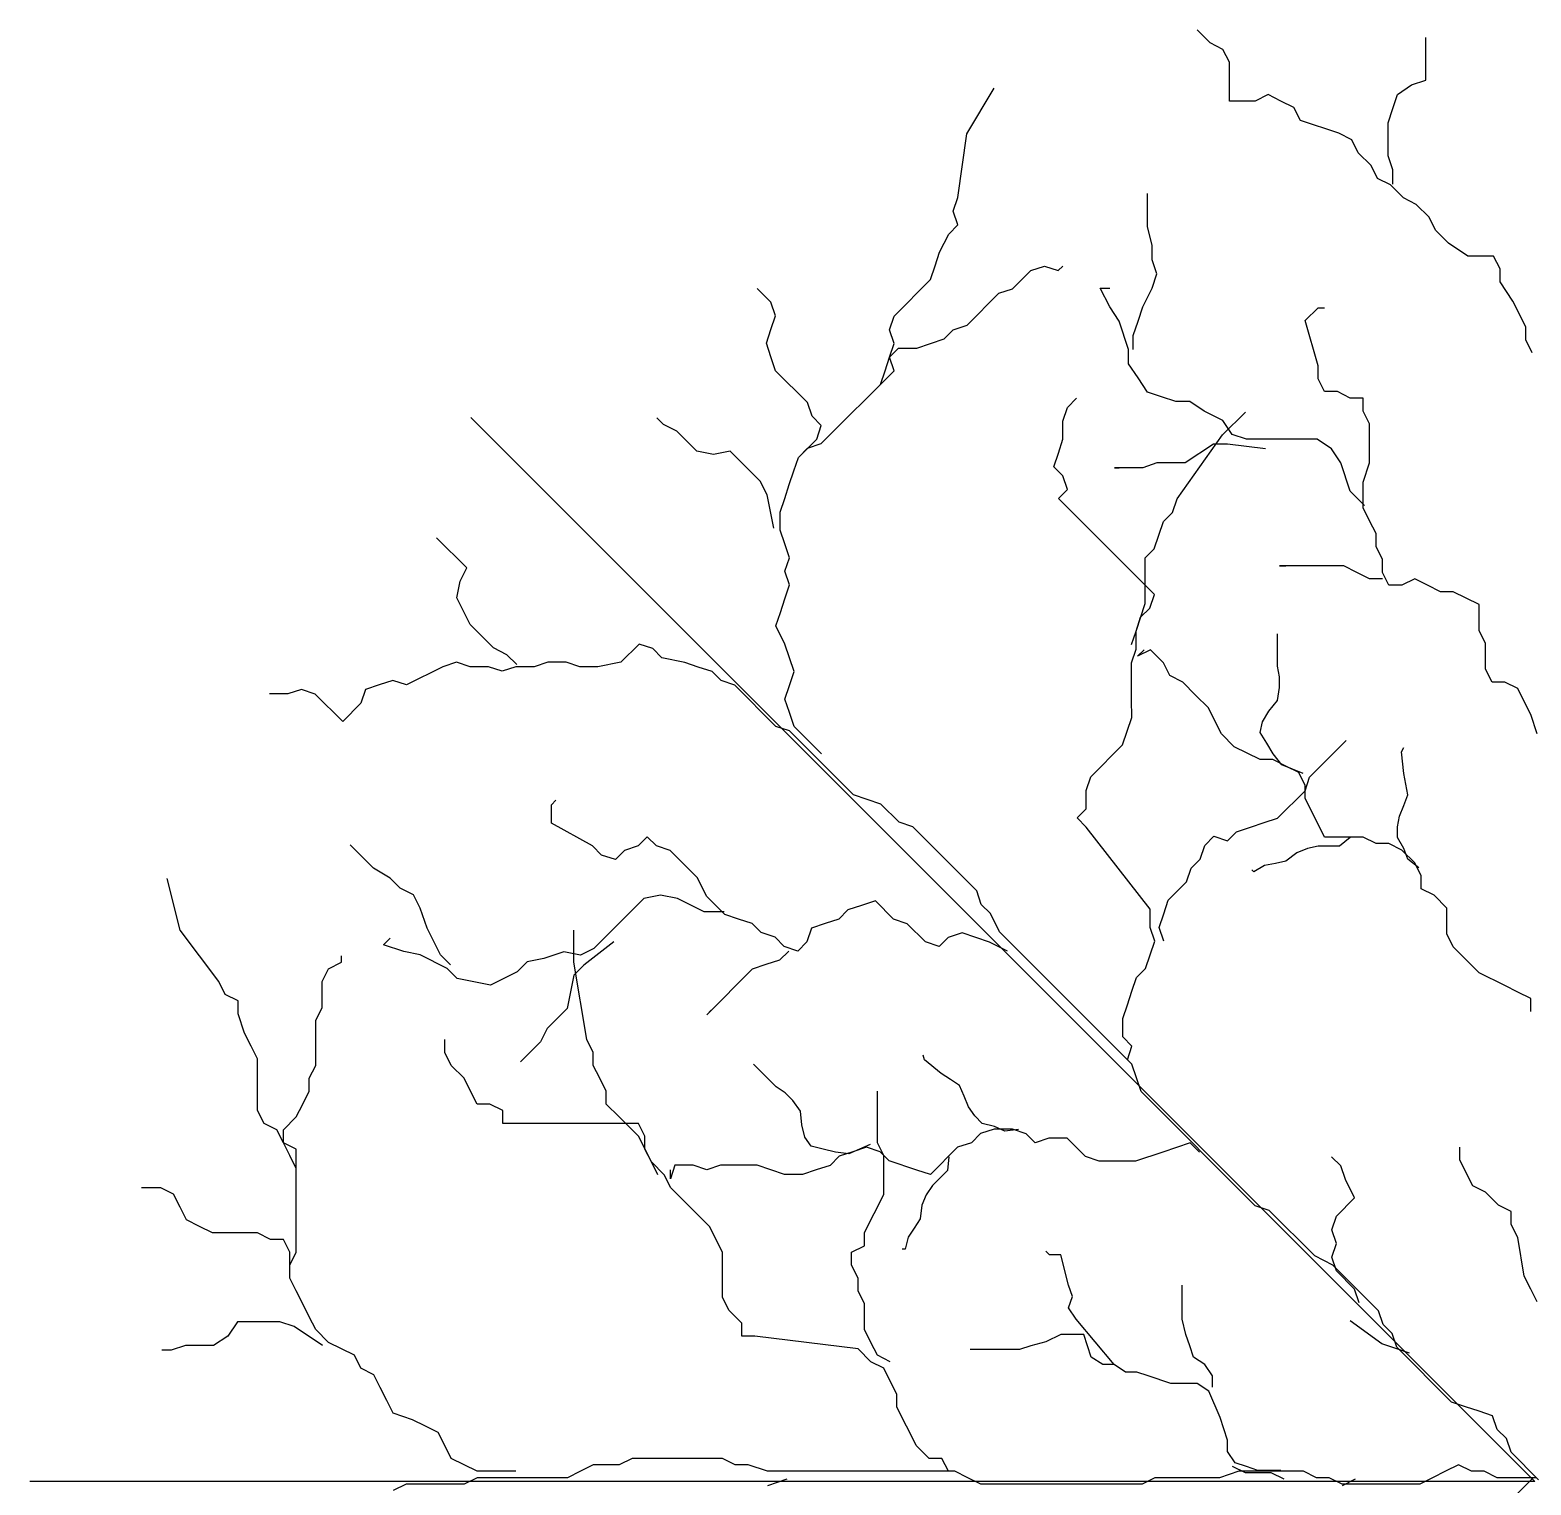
# Model space of a CAD drawing. Header units: millimetres. Extents: x 316.65 to 319.65, y 2570.14 to 2573.14.
# Drawn here: x 316.652 to 318.148, y 2571.636 to 2573.086 of the extents above; entities that cross this region are included whole.
import ezdxf

# ---------------------------------------------------------------- set-up
doc = ezdxf.new("R2010")
doc.units = ezdxf.units.MM
doc.header["$LTSCALE"] = 10
doc.layers.add('Vegetais', color=94, linetype='Continuous')

msp = doc.modelspace()

# ---------------------------------------------------------------- linework, layer by layer
at = {"layer": 'Vegetais'}
for p, q in [((317.8284, 2573.0731), (317.8156, 2573.086)), ((317.8413, 2573.0667), (317.8284, 2573.0731)), ((317.8477, 2573.0538), (317.8413, 2573.0667)), ((318.0434, 2573.036), (318.0434, 2573.0784)), ((317.8477, 2573.0152), (317.8477, 2573.0538)), ((318.0293, 2573.0313), (318.0434, 2573.036)), ((317.586, 2572.9826), (317.6132, 2573.0281)), ((317.8863, 2573.0216), (317.8734, 2573.0152)), ((317.8991, 2573.0152), (317.8863, 2573.0216)), ((318.0105, 2573.0077), (318.0152, 2573.0218)), ((318.0152, 2573.0218), (318.0293, 2573.0313)), ((317.8734, 2573.0152), (317.8477, 2573.0152)), ((317.9119, 2573.0087), (317.8991, 2573.0152)), ((317.9184, 2572.9959), (317.9119, 2573.0087)), ((318.0058, 2572.9936), (318.0105, 2573.0077)), ((317.9569, 2572.983), (317.9184, 2572.9959)), ((318.0058, 2572.9606), (318.0058, 2572.9936)), ((317.577, 2572.919), (317.586, 2572.9826)), ((317.9697, 2572.9766), (317.9569, 2572.983)), ((317.9762, 2572.9637), (317.9697, 2572.9766)), ((317.989, 2572.9508), (317.9762, 2572.9637)), ((318.0105, 2572.9465), (318.0058, 2572.9606)), ((317.9954, 2572.9379), (317.989, 2572.9508)), ((318.0105, 2572.9323), (318.0105, 2572.9465)), ((318.0083, 2572.9315), (317.9954, 2572.9379)), ((318.0211, 2572.9186), (318.0083, 2572.9315)), ((317.5724, 2572.9054), (317.577, 2572.919)), ((317.766, 2572.89), (317.766, 2572.9229)), ((318.034, 2572.9122), (318.0211, 2572.9186)), ((317.577, 2572.8917), (317.5724, 2572.9054)), ((318.0468, 2572.8993), (318.034, 2572.9122)), ((317.5679, 2572.8826), (317.577, 2572.8917)), ((317.7707, 2572.8711), (317.766, 2572.89)), ((318.0532, 2572.8865), (318.0468, 2572.8993)), ((318.0661, 2572.8736), (318.0532, 2572.8865)), ((317.5588, 2572.8645), (317.5679, 2572.8826)), ((317.7707, 2572.857), (317.7707, 2572.8711)), ((318.0854, 2572.8607), (318.0661, 2572.8736)), ((317.5543, 2572.8508), (317.5588, 2572.8645)), ((317.7754, 2572.8428), (317.7707, 2572.857)), ((318.111, 2572.8607), (318.0854, 2572.8607)), ((318.1175, 2572.8478), (318.111, 2572.8607)), ((317.5498, 2572.8372), (317.5543, 2572.8508)), ((317.6316, 2572.828), (317.6498, 2572.8462)), ((317.6498, 2572.8462), (317.6634, 2572.8507)), ((317.6634, 2572.8507), (317.6771, 2572.8462)), ((317.6771, 2572.8462), (317.6816, 2572.8507)), ((317.7707, 2572.8287), (317.7754, 2572.8428)), ((318.1175, 2572.835), (318.1175, 2572.8478)), ((317.3907, 2572.8146), (317.377, 2572.8283)), ((317.5134, 2572.8009), (317.5498, 2572.8372)), ((317.618, 2572.8235), (317.6316, 2572.828)), ((317.719, 2572.8287), (317.7284, 2572.8287)), ((317.7284, 2572.8099), (317.719, 2572.8287)), ((317.7613, 2572.8099), (317.7707, 2572.8287)), ((318.1303, 2572.8157), (318.1175, 2572.835)), ((317.3952, 2572.801), (317.3907, 2572.8146)), ((317.5862, 2572.7917), (317.618, 2572.8235)), ((318.1367, 2572.8028), (318.1303, 2572.8157)), ((317.3907, 2572.7874), (317.3952, 2572.801)), ((317.5089, 2572.7872), (317.5134, 2572.8009)), ((317.7378, 2572.7957), (317.7284, 2572.8099)), ((317.7472, 2572.7675), (317.7378, 2572.7957)), ((317.7519, 2572.7816), (317.7566, 2572.7957)), ((317.7566, 2572.7957), (317.7613, 2572.8099)), ((317.9232, 2572.7963), (317.9361, 2572.8092)), ((317.9361, 2572.7513), (317.9232, 2572.7963)), ((317.9361, 2572.8092), (317.9425, 2572.8092)), ((318.1432, 2572.7899), (318.1367, 2572.8028)), ((317.3862, 2572.7737), (317.3907, 2572.7874)), ((317.5135, 2572.7736), (317.5089, 2572.7872)), ((317.5635, 2572.7781), (317.5725, 2572.7872)), ((317.5725, 2572.7872), (317.5862, 2572.7917)), ((317.7519, 2572.7675), (317.7519, 2572.7816)), ((318.1432, 2572.777), (318.1432, 2572.7899)), ((317.3907, 2572.7601), (317.3862, 2572.7737)), ((317.5089, 2572.76), (317.5135, 2572.7736)), ((317.5089, 2572.76), (317.518, 2572.769)), ((317.518, 2572.769), (317.5362, 2572.769)), ((317.5362, 2572.769), (317.5498, 2572.7736)), ((317.5498, 2572.7736), (317.5635, 2572.7781)), ((317.7472, 2572.7533), (317.7472, 2572.7675)), ((318.1496, 2572.7642), (318.1432, 2572.777)), ((317.3953, 2572.7464), (317.3907, 2572.7601)), ((317.5044, 2572.7463), (317.5089, 2572.76)), ((317.5135, 2572.7463), (317.5089, 2572.76)), ((317.7566, 2572.7392), (317.7472, 2572.7533)), ((317.9361, 2572.7384), (317.9361, 2572.7513)), ((317.4271, 2572.7146), (317.3953, 2572.7464)), ((317.4408, 2572.6737), (317.5135, 2572.7463)), ((317.4999, 2572.7327), (317.5044, 2572.7463)), ((317.766, 2572.7251), (317.7566, 2572.7392)), ((317.9425, 2572.7255), (317.9361, 2572.7384)), ((317.4817, 2572.7145), (317.4999, 2572.7327)), ((317.7801, 2572.7204), (317.766, 2572.7251)), ((317.9553, 2572.7255), (317.9425, 2572.7255)), ((317.9682, 2572.7191), (317.9553, 2572.7255)), ((317.4317, 2572.7009), (317.4271, 2572.7146)), ((317.6818, 2572.6961), (317.6863, 2572.7098)), ((317.6863, 2572.7098), (317.6954, 2572.7189)), ((317.7942, 2572.7157), (317.7801, 2572.7204)), ((317.8083, 2572.7157), (317.7942, 2572.7157)), ((317.8224, 2572.7062), (317.8083, 2572.7157)), ((317.8412, 2572.6968), (317.8224, 2572.7062)), ((317.981, 2572.7191), (317.9682, 2572.7191)), ((317.981, 2572.7062), (317.981, 2572.7191)), ((317.9874, 2572.6934), (317.981, 2572.7062)), ((317.2836, 2572.6928), (317.2769, 2572.6994)), ((317.2969, 2572.6861), (317.2836, 2572.6928)), ((317.4408, 2572.6918), (317.4317, 2572.7009)), ((317.4363, 2572.6782), (317.4408, 2572.6918)), ((317.6818, 2572.678), (317.6818, 2572.6961)), ((317.8409, 2572.6823), (317.8636, 2572.705)), ((317.8506, 2572.6827), (317.8412, 2572.6968)), ((317.9874, 2572.6547), (317.9874, 2572.6934)), ((317.3169, 2572.6661), (317.2969, 2572.6861)), ((317.4181, 2572.66), (317.4363, 2572.6782)), ((317.6772, 2572.6643), (317.6818, 2572.678)), ((317.7955, 2572.6187), (317.8409, 2572.6823)), ((317.8648, 2572.678), (317.8506, 2572.6827)), ((317.9353, 2572.678), (317.8648, 2572.678)), ((317.9494, 2572.6686), (317.9353, 2572.678)), ((317.3335, 2572.6628), (317.3169, 2572.6661)), ((317.3501, 2572.6661), (317.3335, 2572.6628)), ((317.3801, 2572.6361), (317.3501, 2572.6661)), ((317.4181, 2572.66), (317.4272, 2572.6691)), ((317.4272, 2572.6691), (317.4408, 2572.6737)), ((317.6727, 2572.6507), (317.6772, 2572.6643)), ((317.8318, 2572.6733), (317.8036, 2572.6544)), ((317.8459, 2572.6733), (317.8318, 2572.6733)), ((317.8836, 2572.6686), (317.8459, 2572.6733)), ((317.9588, 2572.6544), (317.9494, 2572.6686)), ((317.409, 2572.6328), (317.4136, 2572.6464)), ((317.4136, 2572.6464), (317.4181, 2572.66)), ((317.6818, 2572.6416), (317.6727, 2572.6507)), ((317.7331, 2572.6497), (317.7378, 2572.6497)), ((317.7613, 2572.6497), (317.7331, 2572.6497)), ((317.7754, 2572.6544), (317.7613, 2572.6497)), ((317.8036, 2572.6544), (317.7754, 2572.6544)), ((317.9682, 2572.6262), (317.9588, 2572.6544)), ((317.981, 2572.6354), (317.9874, 2572.6547)), ((317.3868, 2572.6228), (317.3801, 2572.6361)), ((317.4045, 2572.6191), (317.409, 2572.6328)), ((317.6864, 2572.6279), (317.6818, 2572.6416)), ((317.981, 2572.6097), (317.981, 2572.6354)), ((317.3935, 2572.5895), (317.3868, 2572.6228)), ((317.4, 2572.6055), (317.4045, 2572.6191)), ((317.6773, 2572.6189), (317.6864, 2572.6279)), ((317.7729, 2572.5233), (317.6773, 2572.6189)), ((317.791, 2572.6051), (317.7955, 2572.6187)), ((317.9823, 2572.612), (317.9682, 2572.6262)), ((317.4, 2572.5873), (317.4, 2572.6055)), ((317.7819, 2572.596), (317.791, 2572.6051)), ((317.9874, 2572.5968), (317.981, 2572.6097)), ((317.4046, 2572.5737), (317.4, 2572.5873)), ((317.7773, 2572.5824), (317.7819, 2572.596)), ((317.9939, 2572.584), (317.9874, 2572.5968)), ((317.0874, 2572.5499), (317.0574, 2572.5799)), ((317.4091, 2572.56), (317.4046, 2572.5737)), ((317.7728, 2572.5687), (317.7773, 2572.5824)), ((317.9939, 2572.5711), (317.9939, 2572.584)), ((317.4046, 2572.5464), (317.4091, 2572.56)), ((317.7637, 2572.5597), (317.7728, 2572.5687)), ((317.7637, 2572.5415), (317.7637, 2572.5597)), ((318.0003, 2572.5582), (317.9939, 2572.5711)), ((318.0003, 2572.5453), (318.0003, 2572.5582)), ((317.0808, 2572.5366), (317.0874, 2572.5499)), ((317.4092, 2572.5328), (317.4046, 2572.5464)), ((317.7638, 2572.5142), (317.7637, 2572.5415)), ((317.8975, 2572.5518), (317.9039, 2572.5518)), ((317.9618, 2572.5518), (317.8975, 2572.5518)), ((317.9746, 2572.5453), (317.9618, 2572.5518)), ((317.9874, 2572.5389), (317.9746, 2572.5453)), ((318.0067, 2572.5325), (318.0003, 2572.5453)), ((317.0775, 2572.52), (317.0808, 2572.5366)), ((317.4046, 2572.5191), (317.4092, 2572.5328)), ((318.0003, 2572.5389), (317.9874, 2572.5389)), ((318.0196, 2572.5325), (318.0067, 2572.5325)), ((318.0324, 2572.5389), (318.0196, 2572.5325)), ((318.0452, 2572.5325), (318.0324, 2572.5389)), ((318.0581, 2572.526), (318.0452, 2572.5325)), ((317.0841, 2572.5066), (317.0775, 2572.52)), ((317.4001, 2572.5055), (317.4046, 2572.5191)), ((317.7547, 2572.4869), (317.7638, 2572.5142)), ((317.7683, 2572.5097), (317.7729, 2572.5233)), ((318.0709, 2572.526), (318.0581, 2572.526)), ((318.0838, 2572.5196), (318.0709, 2572.526)), ((318.0966, 2572.5132), (318.0838, 2572.5196)), ((318.0966, 2572.4874), (318.0966, 2572.5132)), ((317.0908, 2572.4933), (317.0841, 2572.5066)), ((317.3956, 2572.4919), (317.4001, 2572.5055)), ((317.7547, 2572.4869), (317.7592, 2572.5006)), ((317.7592, 2572.5006), (317.7683, 2572.5097)), ((317.1141, 2572.47), (317.0908, 2572.4933)), ((317.4047, 2572.4737), (317.3956, 2572.4919)), ((317.7502, 2572.4733), (317.7547, 2572.4869)), ((317.7547, 2572.4687), (317.7547, 2572.4869)), ((317.8956, 2572.4519), (317.8956, 2572.484)), ((318.103, 2572.4745), (318.0966, 2572.4874)), ((317.1274, 2572.4633), (317.1141, 2572.47)), ((317.2592, 2572.4738), (317.241, 2572.4557)), ((317.2728, 2572.4693), (317.2592, 2572.4738)), ((317.2819, 2572.4602), (317.2728, 2572.4693)), ((317.4092, 2572.46), (317.4047, 2572.4737)), ((317.7502, 2572.4551), (317.7547, 2572.4687)), ((317.7562, 2572.4617), (317.7627, 2572.4681)), ((317.7691, 2572.4681), (317.7562, 2572.4617)), ((317.7819, 2572.4552), (317.7691, 2572.4681)), ((318.103, 2572.4488), (318.103, 2572.4745)), ((317.0774, 2572.4558), (317.0637, 2572.4513)), ((317.091, 2572.4513), (317.0774, 2572.4558)), ((317.1374, 2572.4534), (317.1274, 2572.4633)), ((317.1683, 2572.4557), (317.1547, 2572.4512)), ((317.1865, 2572.4557), (317.1683, 2572.4557)), ((317.2001, 2572.4511), (317.1865, 2572.4557)), ((317.241, 2572.4557), (317.2183, 2572.4511)), ((317.3047, 2572.4556), (317.2819, 2572.4602)), ((317.3183, 2572.451), (317.3047, 2572.4556)), ((317.4138, 2572.4464), (317.4092, 2572.46)), ((317.7502, 2572.4369), (317.7502, 2572.4551)), ((317.7883, 2572.4424), (317.7819, 2572.4552)), ((317.8977, 2572.4412), (317.8956, 2572.4519)), ((317.0137, 2572.4377), (317.0001, 2572.4332)), ((317.0274, 2572.4331), (317.0137, 2572.4377)), ((317.0637, 2572.4513), (317.0274, 2572.4331)), ((317.1092, 2572.4512), (317.091, 2572.4513)), ((317.1228, 2572.4467), (317.1092, 2572.4512)), ((317.1365, 2572.4512), (317.1228, 2572.4467)), ((317.1547, 2572.4512), (317.1365, 2572.4512)), ((317.2183, 2572.4511), (317.2001, 2572.4511)), ((317.332, 2572.4465), (317.3183, 2572.451)), ((317.3411, 2572.4374), (317.332, 2572.4465)), ((317.3547, 2572.4328), (317.3411, 2572.4374)), ((317.4093, 2572.4327), (317.4138, 2572.4464)), ((317.7502, 2572.4187), (317.7502, 2572.4369)), ((317.8012, 2572.4359), (317.7883, 2572.4424)), ((317.8977, 2572.4305), (317.8977, 2572.4412)), ((318.1095, 2572.4359), (318.103, 2572.4488)), ((316.9092, 2572.4242), (316.891, 2572.4242)), ((316.9228, 2572.4287), (316.9092, 2572.4242)), ((316.9365, 2572.4241), (316.9228, 2572.4287)), ((316.9638, 2572.3968), (316.9365, 2572.4241)), ((316.9865, 2572.4286), (316.9819, 2572.415)), ((317.0001, 2572.4332), (316.9865, 2572.4286)), ((317.3957, 2572.3918), (317.3547, 2572.4328)), ((317.4047, 2572.4191), (317.4093, 2572.4327)), ((317.814, 2572.4231), (317.8012, 2572.4359)), ((317.8269, 2572.4102), (317.814, 2572.4231)), ((317.8956, 2572.4177), (317.8977, 2572.4305)), ((318.1223, 2572.4359), (318.1095, 2572.4359)), ((318.1352, 2572.4295), (318.1223, 2572.4359)), ((318.1416, 2572.4166), (318.1352, 2572.4295)), ((316.9819, 2572.415), (316.9638, 2572.3968)), ((317.4093, 2572.4055), (317.4047, 2572.4191)), ((317.7503, 2572.4006), (317.7502, 2572.4187)), ((317.8333, 2572.3973), (317.8269, 2572.4102)), ((317.8807, 2572.3963), (317.8871, 2572.407)), ((317.8871, 2572.407), (317.8956, 2572.4177)), ((318.148, 2572.4037), (318.1416, 2572.4166)), ((317.4093, 2572.3873), (317.3957, 2572.3918)), ((317.4138, 2572.3918), (317.4093, 2572.4055)), ((317.4412, 2572.3645), (317.4138, 2572.3918)), ((317.7412, 2572.3733), (317.7503, 2572.4006)), ((317.8397, 2572.3844), (317.8333, 2572.3973)), ((317.8785, 2572.3856), (317.8807, 2572.3963)), ((318.1544, 2572.3844), (318.148, 2572.4037)), ((317.473, 2572.3236), (317.4093, 2572.3873)), ((317.8526, 2572.3716), (317.8397, 2572.3844)), ((317.8849, 2572.375), (317.8785, 2572.3856)), ((317.9276, 2572.3413), (317.964, 2572.3776)), ((317.7094, 2572.3415), (317.7412, 2572.3733)), ((317.8654, 2572.3651), (317.8526, 2572.3716)), ((317.8783, 2572.3587), (317.8654, 2572.3651)), ((317.8913, 2572.3643), (317.8849, 2572.375)), ((317.8999, 2572.3536), (317.8913, 2572.3643)), ((318.0193, 2572.3664), (318.0215, 2572.3707)), ((318.0215, 2572.345), (318.0193, 2572.3664)), ((317.8911, 2572.3587), (317.8783, 2572.3587)), ((317.9039, 2572.3523), (317.8911, 2572.3587)), ((317.9212, 2572.345), (317.8999, 2572.3536)), ((317.9168, 2572.3458), (317.9039, 2572.3523)), ((317.7049, 2572.3279), (317.7094, 2572.3415)), ((317.9232, 2572.3329), (317.9168, 2572.3458)), ((317.9231, 2572.3276), (317.9276, 2572.3413)), ((317.9232, 2572.3201), (317.9232, 2572.3329)), ((318.0236, 2572.3343), (318.0215, 2572.345)), ((318.0257, 2572.3236), (318.0236, 2572.3343)), ((317.1719, 2572.3137), (317.1764, 2572.3182)), ((317.4867, 2572.319), (317.473, 2572.3236)), ((317.5003, 2572.3144), (317.4867, 2572.319)), ((317.7049, 2572.3097), (317.7049, 2572.3279)), ((317.8958, 2572.3004), (317.9231, 2572.3276)), ((317.9361, 2572.2943), (317.9232, 2572.3201)), ((318.0215, 2572.3129), (318.0257, 2572.3236)), ((317.1719, 2572.2955), (317.1719, 2572.3137)), ((317.5185, 2572.2962), (317.5003, 2572.3144)), ((317.6958, 2572.3006), (317.7049, 2572.3097)), ((318.0151, 2572.2916), (318.0172, 2572.3023)), ((318.0172, 2572.3023), (318.0215, 2572.3129)), ((317.2128, 2572.2727), (317.1719, 2572.2955)), ((317.5322, 2572.2917), (317.5185, 2572.2962)), ((317.5959, 2572.228), (317.5322, 2572.2917)), ((317.7049, 2572.2915), (317.6958, 2572.3006)), ((317.7368, 2572.2506), (317.7049, 2572.2915)), ((317.8549, 2572.2868), (317.8686, 2572.2913)), ((317.8686, 2572.2913), (317.8822, 2572.2959)), ((317.8822, 2572.2959), (317.8958, 2572.3004)), ((317.9425, 2572.2815), (317.9361, 2572.2943)), ((318.0151, 2572.2809), (318.0151, 2572.2916)), ((316.9946, 2572.2505), (316.9712, 2572.2739)), ((317.2219, 2572.2636), (317.2128, 2572.2727)), ((317.2583, 2572.2727), (317.2447, 2572.2681)), ((317.2674, 2572.2817), (317.2583, 2572.2727)), ((317.2765, 2572.2726), (317.2674, 2572.2817)), ((317.2901, 2572.2681), (317.2765, 2572.2726)), ((317.8186, 2572.2596), (317.8231, 2572.2732)), ((317.8231, 2572.2732), (317.8322, 2572.2823)), ((317.8322, 2572.2823), (317.8459, 2572.2777)), ((317.8459, 2572.2777), (317.8549, 2572.2868)), ((317.9361, 2572.2723), (317.9255, 2572.2702)), ((317.9575, 2572.2723), (317.9361, 2572.2723)), ((317.981, 2572.2815), (317.9425, 2572.2815)), ((317.9681, 2572.2809), (317.9575, 2572.2723)), ((317.9939, 2572.275), (317.981, 2572.2815)), ((318.0067, 2572.275), (317.9939, 2572.275)), ((318.0196, 2572.2686), (318.0067, 2572.275)), ((318.0215, 2572.2702), (318.0151, 2572.2809)), ((317.2356, 2572.2591), (317.2219, 2572.2636)), ((317.2447, 2572.2681), (317.2356, 2572.2591)), ((317.3174, 2572.2408), (317.2901, 2572.2681)), ((317.8095, 2572.2505), (317.8186, 2572.2596)), ((317.9041, 2572.2574), (317.8935, 2572.2552)), ((317.9148, 2572.2659), (317.9041, 2572.2574)), ((317.9255, 2572.2702), (317.9148, 2572.2659)), ((318.0324, 2572.2557), (318.0196, 2572.2686)), ((318.0257, 2572.2595), (318.0215, 2572.2702)), ((318.0364, 2572.2509), (318.0257, 2572.2595)), ((317.0112, 2572.2405), (316.9946, 2572.2505)), ((317.7686, 2572.2096), (317.7368, 2572.2506)), ((317.805, 2572.2368), (317.8095, 2572.2505)), ((317.8721, 2572.2467), (317.87, 2572.2488)), ((317.8828, 2572.2531), (317.8721, 2572.2467)), ((317.8935, 2572.2552), (317.8828, 2572.2531)), ((318.0388, 2572.2428), (318.0324, 2572.2557)), ((318.0388, 2572.23), (318.0388, 2572.2428)), ((316.8017, 2572.1888), (316.7888, 2572.2401)), ((317.0212, 2572.2305), (317.0112, 2572.2405)), ((317.0345, 2572.2239), (317.0212, 2572.2305)), ((317.3265, 2572.2226), (317.3174, 2572.2408)), ((317.6004, 2572.2143), (317.5959, 2572.228)), ((317.7868, 2572.2187), (317.805, 2572.2368)), ((318.0517, 2572.2235), (318.0388, 2572.23)), ((317.0412, 2572.2106), (317.0345, 2572.2239)), ((317.2641, 2572.2203), (317.2142, 2572.1705)), ((317.2807, 2572.2236), (317.2641, 2572.2203)), ((317.2974, 2572.2203), (317.2807, 2572.2236)), ((317.324, 2572.2069), (317.2974, 2572.2203)), ((317.3447, 2572.2044), (317.3265, 2572.2226)), ((317.4811, 2572.2133), (317.4675, 2572.2088)), ((317.4948, 2572.2179), (317.4811, 2572.2133)), ((317.513, 2572.1997), (317.4948, 2572.2179)), ((317.6095, 2572.2052), (317.6004, 2572.2143)), ((317.7823, 2572.205), (317.7868, 2572.2187)), ((318.0645, 2572.2107), (318.0517, 2572.2235)), ((317.0479, 2572.1906), (317.0412, 2572.2106)), ((317.344, 2572.2069), (317.324, 2572.2069)), ((317.3584, 2572.1998), (317.3447, 2572.2044)), ((317.372, 2572.1953), (317.3584, 2572.1998)), ((317.4584, 2572.1997), (317.4448, 2572.1952)), ((317.4675, 2572.2088), (317.4584, 2572.1997)), ((317.5266, 2572.1951), (317.513, 2572.1997)), ((317.6186, 2572.187), (317.6095, 2572.2052)), ((317.7687, 2572.1914), (317.7686, 2572.2096)), ((317.7778, 2572.1914), (317.7823, 2572.205)), ((318.0645, 2572.1849), (318.0645, 2572.2107)), ((316.8403, 2572.1374), (316.8017, 2572.1888)), ((317.0545, 2572.1773), (317.0479, 2572.1906)), ((317.1943, 2572.1567), (317.1943, 2572.1888)), ((317.3811, 2572.1862), (317.372, 2572.1953)), ((317.3948, 2572.1816), (317.3811, 2572.1862)), ((317.4311, 2572.1907), (317.4266, 2572.177)), ((317.4448, 2572.1952), (317.4311, 2572.1907)), ((317.5448, 2572.1769), (317.5266, 2572.1951)), ((317.5812, 2572.1859), (317.5675, 2572.1814)), ((317.5948, 2572.1814), (317.5812, 2572.1859)), ((317.7506, 2572.055), (317.6186, 2572.187)), ((317.7732, 2572.1778), (317.7687, 2572.1914)), ((317.7823, 2572.1778), (317.7778, 2572.1914)), ((318.0709, 2572.172), (318.0645, 2572.1849)), ((317.0046, 2572.174), (317.0113, 2572.1806)), ((317.0246, 2572.1673), (317.0046, 2572.174)), ((317.0412, 2572.164), (317.0246, 2572.1673)), ((317.0612, 2572.164), (317.0545, 2572.1773)), ((317.2142, 2572.1705), (317.2009, 2572.1638)), ((317.2342, 2572.1771), (317.2043, 2572.1538)), ((317.4039, 2572.1725), (317.3948, 2572.1816)), ((317.4084, 2572.1679), (317.3993, 2572.1589)), ((317.4175, 2572.1679), (317.4039, 2572.1725)), ((317.4266, 2572.177), (317.4175, 2572.1679)), ((317.5585, 2572.1723), (317.5448, 2572.1769)), ((317.5675, 2572.1814), (317.5585, 2572.1723)), ((317.6085, 2572.1768), (317.5948, 2572.1814)), ((317.6266, 2572.1677), (317.6085, 2572.1768)), ((317.7687, 2572.1641), (317.7732, 2572.1778)), ((318.0838, 2572.1592), (318.0709, 2572.172)), ((316.9497, 2572.1502), (316.9626, 2572.1567)), ((316.9626, 2572.1567), (316.9626, 2572.1631)), ((317.0679, 2572.1506), (317.0412, 2572.164)), ((317.0712, 2572.154), (317.0612, 2572.164)), ((317.1477, 2572.1572), (317.1377, 2572.1472)), ((317.1643, 2572.1605), (317.1477, 2572.1572)), ((317.1843, 2572.1672), (317.1643, 2572.1605)), ((317.2009, 2572.1638), (317.1843, 2572.1672)), ((317.2072, 2572.0796), (317.1943, 2572.1567)), ((317.2043, 2572.1538), (317.1943, 2572.1439)), ((317.3857, 2572.1543), (317.3721, 2572.1498)), ((317.3993, 2572.1589), (317.3857, 2572.1543)), ((317.7642, 2572.1505), (317.7687, 2572.1641)), ((318.0966, 2572.1463), (318.0838, 2572.1592)), ((316.8467, 2572.1245), (316.8403, 2572.1374)), ((316.9433, 2572.1374), (316.9497, 2572.1502)), ((316.9433, 2572.1117), (316.9433, 2572.1374)), ((317.0779, 2572.1406), (317.0679, 2572.1506)), ((317.0945, 2572.1373), (317.0779, 2572.1406)), ((317.1111, 2572.134), (317.0945, 2572.1373)), ((317.1244, 2572.1406), (317.1111, 2572.134)), ((317.1377, 2572.1472), (317.1244, 2572.1406)), ((317.1943, 2572.1439), (317.1877, 2572.1106)), ((317.3721, 2572.1498), (317.3267, 2572.1044)), ((317.7505, 2572.1278), (317.7551, 2572.1414)), ((317.7551, 2572.1414), (317.7642, 2572.1505)), ((318.1223, 2572.1334), (318.0966, 2572.1463)), ((316.8596, 2572.1181), (316.8467, 2572.1245)), ((317.746, 2572.1142), (317.7505, 2572.1278)), ((318.1352, 2572.127), (318.1223, 2572.1334)), ((318.148, 2572.1206), (318.1352, 2572.127)), ((316.8596, 2572.1053), (316.8596, 2572.1181)), ((316.9369, 2572.0988), (316.9433, 2572.1117)), ((317.1877, 2572.1106), (317.1677, 2572.0906)), ((317.3267, 2572.1044), (317.3312, 2572.1089)), ((317.7415, 2572.1005), (317.746, 2572.1142)), ((318.148, 2572.1077), (318.148, 2572.1206)), ((316.8661, 2572.086), (316.8596, 2572.1053)), ((316.9369, 2572.0539), (316.9369, 2572.0988)), ((317.7415, 2572.0823), (317.7415, 2572.1005)), ((316.8725, 2572.0732), (316.8661, 2572.086)), ((317.0656, 2572.0667), (317.0656, 2572.0796)), ((317.1677, 2572.0906), (317.1611, 2572.0773)), ((317.2136, 2572.0667), (317.2072, 2572.0796)), ((317.7506, 2572.0732), (317.7415, 2572.0823)), ((316.8789, 2572.0603), (316.8725, 2572.0732)), ((317.072, 2572.0539), (317.0656, 2572.0667)), ((317.1611, 2572.0773), (317.1412, 2572.0574)), ((317.2136, 2572.0539), (317.2136, 2572.0667)), ((317.5439, 2572.0594), (317.5424, 2572.064)), ((317.7461, 2572.0596), (317.7506, 2572.0732)), ((316.8789, 2572.0089), (316.8789, 2572.0603)), ((316.9304, 2572.041), (316.9369, 2572.0539)), ((317.0849, 2572.041), (317.072, 2572.0539)), ((317.1412, 2572.0574), (317.1445, 2572.0607)), ((317.22, 2572.041), (317.2136, 2572.0539)), ((317.3959, 2572.0324), (317.3732, 2572.0551)), ((317.5605, 2572.0458), (317.5439, 2572.0594)), ((317.7552, 2572.0414), (317.7506, 2572.055)), ((316.9304, 2572.0282), (316.9304, 2572.041)), ((317.0913, 2572.0282), (317.0849, 2572.041)), ((317.2265, 2572.0282), (317.22, 2572.041)), ((317.5696, 2572.0398), (317.5605, 2572.0458)), ((317.5786, 2572.0337), (317.5696, 2572.0398)), ((317.5832, 2572.0232), (317.5786, 2572.0337)), ((317.7597, 2572.0278), (317.7552, 2572.0414)), ((316.924, 2572.0154), (316.9304, 2572.0282)), ((317.0978, 2572.0154), (317.0913, 2572.0282)), ((317.2265, 2572.0154), (317.2265, 2572.0282)), ((317.405, 2572.0264), (317.3959, 2572.0324)), ((317.4125, 2572.0188), (317.405, 2572.0264)), ((317.4201, 2572.0082), (317.4125, 2572.0188)), ((317.4968, 2571.9768), (317.4968, 2572.0282)), ((317.5877, 2572.0126), (317.5832, 2572.0232)), ((317.8735, 2571.914), (317.7597, 2572.0278)), ((316.8854, 2571.9961), (316.8789, 2572.0089)), ((316.9175, 2572.0025), (316.924, 2572.0154)), ((317.1106, 2572.0154), (317.0978, 2572.0154)), ((317.1235, 2572.0089), (317.1106, 2572.0154)), ((317.1235, 2571.9961), (317.1235, 2572.0089)), ((317.2393, 2572.0025), (317.2265, 2572.0154)), ((317.4216, 2571.9946), (317.4201, 2572.0082)), ((317.5938, 2572.0035), (317.5877, 2572.0126)), ((317.6013, 2571.9959), (317.5938, 2572.0035)), ((316.8982, 2571.9897), (316.8854, 2571.9961)), ((316.9047, 2571.9768), (316.8982, 2571.9897)), ((316.9047, 2571.9897), (316.9175, 2572.0025)), ((316.9047, 2571.9768), (316.9047, 2571.9897)), ((317.2587, 2571.9961), (317.1235, 2571.9961)), ((317.2587, 2571.9832), (317.2393, 2572.0025)), ((317.2651, 2571.9832), (317.2587, 2571.9961)), ((317.4246, 2571.9825), (317.4216, 2571.9946)), ((317.6132, 2571.9904), (317.5996, 2571.9859)), ((317.6134, 2571.9929), (317.6013, 2571.9959)), ((317.6314, 2571.9904), (317.6132, 2571.9904)), ((317.624, 2571.9884), (317.6134, 2571.9929)), ((317.6376, 2571.9899), (317.624, 2571.9884)), ((317.645, 2571.9858), (317.6314, 2571.9904)), ((316.9111, 2571.964), (316.9047, 2571.9768)), ((316.9175, 2571.9704), (316.9047, 2571.9768)), ((317.2715, 2571.9576), (317.2587, 2571.9832)), ((317.2651, 2571.9704), (317.2651, 2571.9832)), ((317.4307, 2571.9735), (317.4246, 2571.9825)), ((317.4428, 2571.9704), (317.4307, 2571.9735)), ((317.4896, 2571.9749), (317.4685, 2571.9659)), ((317.5032, 2571.964), (317.4968, 2571.9768)), ((317.5905, 2571.9768), (317.5768, 2571.9723)), ((317.5996, 2571.9859), (317.5905, 2571.9768)), ((317.6541, 2571.9767), (317.645, 2571.9858)), ((317.6678, 2571.9813), (317.6541, 2571.9767)), ((317.6859, 2571.9813), (317.6678, 2571.9813)), ((317.7041, 2571.9631), (317.6859, 2571.9813)), ((317.8087, 2571.9766), (317.7951, 2571.9721)), ((317.8178, 2571.9675), (317.8087, 2571.9766)), ((316.9175, 2571.9511), (316.9111, 2571.964)), ((316.9175, 2571.8676), (316.9175, 2571.9704)), ((317.2715, 2571.9576), (317.2651, 2571.9704)), ((317.4549, 2571.9674), (317.4428, 2571.9704)), ((317.4587, 2571.9633), (317.4496, 2571.9542)), ((317.4685, 2571.9659), (317.4549, 2571.9674)), ((317.4723, 2571.9678), (317.4587, 2571.9633)), ((317.4859, 2571.9724), (317.4723, 2571.9678)), ((317.4996, 2571.9678), (317.4859, 2571.9724)), ((317.5087, 2571.9587), (317.4996, 2571.9678)), ((317.5032, 2571.9254), (317.5032, 2571.964)), ((317.536, 2571.9496), (317.5087, 2571.9587)), ((317.5768, 2571.9723), (317.5496, 2571.945)), ((317.5681, 2571.9628), (317.5666, 2571.9492)), ((317.7178, 2571.9585), (317.7041, 2571.9631)), ((317.736, 2571.9585), (317.7178, 2571.9585)), ((317.7542, 2571.9585), (317.736, 2571.9585)), ((317.7814, 2571.9675), (317.7542, 2571.9585)), ((317.7951, 2571.9721), (317.7814, 2571.9675)), ((317.9587, 2571.9537), (317.9496, 2571.9628)), ((318.0774, 2571.9597), (318.0774, 2571.9725)), ((318.0838, 2571.9468), (318.0774, 2571.9597)), ((316.9175, 2571.9254), (316.9175, 2571.9511)), ((317.2844, 2571.9447), (317.2715, 2571.9576)), ((317.278, 2571.9447), (317.2715, 2571.9576)), ((317.2908, 2571.9319), (317.2844, 2571.9447)), ((317.295, 2571.9544), (317.2905, 2571.9408)), ((317.2905, 2571.9408), (317.2905, 2571.9499)), ((317.3132, 2571.9544), (317.295, 2571.9544)), ((317.3268, 2571.9498), (317.3132, 2571.9544)), ((317.3405, 2571.9543), (317.3268, 2571.9498)), ((317.3586, 2571.9543), (317.3405, 2571.9543)), ((317.3768, 2571.9543), (317.3586, 2571.9543)), ((317.3905, 2571.9497), (317.3768, 2571.9543)), ((317.4041, 2571.9452), (317.3905, 2571.9497)), ((317.4223, 2571.9452), (317.4041, 2571.9452)), ((317.4359, 2571.9497), (317.4223, 2571.9452)), ((317.4496, 2571.9542), (317.4359, 2571.9497)), ((317.5496, 2571.945), (317.536, 2571.9496)), ((317.5666, 2571.9492), (317.5516, 2571.9341)), ((317.9633, 2571.9401), (317.9587, 2571.9537)), ((318.0902, 2571.9339), (318.0838, 2571.9468)), ((316.7824, 2571.9319), (316.7631, 2571.9319)), ((316.7953, 2571.9254), (316.7824, 2571.9319)), ((317.3037, 2571.919), (317.2908, 2571.9319)), ((317.5516, 2571.9341), (317.5455, 2571.925)), ((317.9724, 2571.9219), (317.9633, 2571.9401)), ((318.103, 2571.9275), (318.0902, 2571.9339)), ((316.8017, 2571.9126), (316.7953, 2571.9254)), ((317.3166, 2571.9062), (317.3037, 2571.919)), ((317.4968, 2571.9126), (317.5032, 2571.9254)), ((317.541, 2571.9145), (317.5395, 2571.9009)), ((317.5455, 2571.925), (317.541, 2571.9145)), ((317.8872, 2571.9094), (317.8735, 2571.914)), ((317.9543, 2571.9037), (317.9724, 2571.9219)), ((318.1159, 2571.9146), (318.103, 2571.9275)), ((318.1287, 2571.9082), (318.1159, 2571.9146)), ((316.8081, 2571.8998), (316.8017, 2571.9126)), ((316.821, 2571.8933), (316.8081, 2571.8998)), ((317.3295, 2571.8933), (317.3166, 2571.9062)), ((317.4839, 2571.8869), (317.4904, 2571.8998)), ((317.4904, 2571.8998), (317.4968, 2571.9126)), ((317.5395, 2571.9009), (317.5335, 2571.8918)), ((317.9327, 2571.8639), (317.8872, 2571.9094)), ((317.9497, 2571.8901), (317.9543, 2571.9037)), ((318.1287, 2571.8953), (318.1287, 2571.9082)), ((316.8339, 2571.8869), (316.821, 2571.8933)), ((316.8789, 2571.8869), (316.8339, 2571.8869)), ((316.8918, 2571.8805), (316.8789, 2571.8869)), ((317.3423, 2571.8676), (317.3295, 2571.8933)), ((317.4839, 2571.8741), (317.4839, 2571.8869)), ((317.5335, 2571.8918), (317.5274, 2571.8828)), ((317.9543, 2571.8764), (317.9497, 2571.8901)), ((318.1352, 2571.8824), (318.1287, 2571.8953)), ((316.9047, 2571.8805), (316.8918, 2571.8805)), ((316.9111, 2571.8676), (316.9047, 2571.8805)), ((317.471, 2571.8676), (317.4839, 2571.8741)), ((317.5244, 2571.8707), (317.5214, 2571.8707)), ((317.5274, 2571.8828), (317.5244, 2571.8707)), ((317.6685, 2571.8649), (317.6647, 2571.8687)), ((317.9497, 2571.8628), (317.9543, 2571.8764)), ((318.1416, 2571.8438), (318.1352, 2571.8824)), ((316.9111, 2571.8419), (316.9111, 2571.8676)), ((316.9111, 2571.8548), (316.9175, 2571.8676)), ((316.9111, 2571.8419), (316.9111, 2571.8548)), ((317.3423, 2571.8227), (317.3423, 2571.8676)), ((317.471, 2571.8548), (317.471, 2571.8676)), ((317.4775, 2571.8419), (317.471, 2571.8548)), ((317.6798, 2571.8649), (317.6685, 2571.8649)), ((317.6874, 2571.8348), (317.6798, 2571.8649)), ((317.9509, 2571.8548), (317.9327, 2571.8639)), ((317.9543, 2571.8491), (317.9497, 2571.8628)), ((317.9964, 2571.8093), (317.9509, 2571.8548)), ((316.9175, 2571.8291), (316.9111, 2571.8419)), ((317.4775, 2571.8291), (317.4775, 2571.8419)), ((317.9725, 2571.8309), (317.9543, 2571.8491)), ((318.148, 2571.8309), (318.1416, 2571.8438)), ((316.924, 2571.8163), (316.9175, 2571.8291)), ((317.4839, 2571.8163), (317.4775, 2571.8291)), ((317.6912, 2571.8235), (317.6874, 2571.8348)), ((317.6874, 2571.8122), (317.6912, 2571.8235)), ((317.8006, 2571.8009), (317.8006, 2571.8348)), ((317.9771, 2571.8173), (317.9725, 2571.8309)), ((318.1544, 2571.8181), (318.148, 2571.8309)), ((316.9304, 2571.8034), (316.924, 2571.8163)), ((317.3488, 2571.8098), (317.3423, 2571.8227)), ((317.3616, 2571.797), (317.3488, 2571.8098)), ((317.4839, 2571.7906), (317.4839, 2571.8163)), ((317.6949, 2571.8009), (317.6874, 2571.8122)), ((318.0009, 2571.7957), (317.9964, 2571.8093)), ((316.8588, 2571.7982), (316.8494, 2571.7841)), ((316.9012, 2571.7982), (316.8588, 2571.7982)), ((316.9153, 2571.7935), (316.9012, 2571.7982)), ((316.9436, 2571.7747), (316.9153, 2571.7935)), ((316.9369, 2571.7906), (316.9304, 2571.8034)), ((317.3616, 2571.7841), (317.3616, 2571.797)), ((317.7327, 2571.7557), (317.6949, 2571.8009)), ((317.8044, 2571.7858), (317.8006, 2571.8009)), ((317.9998, 2571.7764), (317.968, 2571.7991)), ((318.01, 2571.7866), (318.0009, 2571.7957)), ((316.8494, 2571.7841), (316.8352, 2571.7747)), ((316.9497, 2571.7777), (316.9369, 2571.7906)), ((317.3745, 2571.7841), (317.3616, 2571.7841)), ((317.426, 2571.7777), (317.3745, 2571.7841)), ((317.4904, 2571.7777), (317.4839, 2571.7906)), ((317.6647, 2571.7783), (317.6496, 2571.7745)), ((317.6798, 2571.7858), (317.6647, 2571.7783)), ((317.7025, 2571.7858), (317.6798, 2571.7858)), ((317.71, 2571.7632), (317.7025, 2571.7858)), ((317.8082, 2571.7745), (317.8044, 2571.7858)), ((318.0146, 2571.7729), (318.01, 2571.7866)), ((316.7928, 2571.77), (316.7834, 2571.77)), ((316.807, 2571.7747), (316.7928, 2571.77)), ((316.8352, 2571.7747), (316.807, 2571.7747)), ((316.9626, 2571.7713), (316.9497, 2571.7777)), ((316.9755, 2571.7649), (316.9626, 2571.7713)), ((316.9819, 2571.752), (316.9755, 2571.7649)), ((317.4775, 2571.7713), (317.426, 2571.7777)), ((317.4904, 2571.7585), (317.4775, 2571.7713)), ((317.4968, 2571.7649), (317.4904, 2571.7777)), ((317.5097, 2571.7585), (317.4968, 2571.7649)), ((317.6383, 2571.7707), (317.5892, 2571.7707)), ((317.6496, 2571.7745), (317.6383, 2571.7707)), ((317.812, 2571.7632), (317.8082, 2571.7745)), ((318.0135, 2571.7718), (317.9998, 2571.7764)), ((318.0271, 2571.7672), (318.0135, 2571.7718)), ((316.9948, 2571.7456), (316.9819, 2571.752)), ((317.5032, 2571.752), (317.4904, 2571.7585)), ((317.5097, 2571.7392), (317.5032, 2571.752)), ((317.7214, 2571.7557), (317.71, 2571.7632)), ((317.7327, 2571.7557), (317.7214, 2571.7557)), ((317.744, 2571.7481), (317.7327, 2571.7557)), ((317.8233, 2571.7557), (317.812, 2571.7632)), ((317.8308, 2571.7443), (317.8233, 2571.7557)), ((317.0012, 2571.7328), (316.9948, 2571.7456)), ((317.5161, 2571.7263), (317.5097, 2571.7392)), ((317.7553, 2571.7481), (317.744, 2571.7481)), ((317.7667, 2571.7443), (317.7553, 2571.7481)), ((317.7893, 2571.7368), (317.7667, 2571.7443)), ((317.8157, 2571.7368), (317.7893, 2571.7368)), ((317.8271, 2571.7293), (317.8157, 2571.7368)), ((317.8308, 2571.733), (317.8308, 2571.7443)), ((317.0077, 2571.7199), (317.0012, 2571.7328)), ((317.0141, 2571.7071), (317.0077, 2571.7199)), ((317.5161, 2571.7135), (317.5161, 2571.7263)), ((317.8384, 2571.7029), (317.8271, 2571.7293)), ((317.0334, 2571.7007), (317.0141, 2571.7071)), ((317.5225, 2571.7007), (317.5161, 2571.7135)), ((317.0463, 2571.6942), (317.0334, 2571.7007)), ((317.0591, 2571.6878), (317.0463, 2571.6942)), ((317.529, 2571.6878), (317.5225, 2571.7007)), ((317.8422, 2571.6916), (317.8384, 2571.7029)), ((317.8459, 2571.6803), (317.8422, 2571.6916)), ((317.0656, 2571.675), (317.0591, 2571.6878)), ((317.072, 2571.6621), (317.0656, 2571.675)), ((317.5354, 2571.675), (317.529, 2571.6878)), ((317.5483, 2571.6621), (317.5354, 2571.675)), ((317.8459, 2571.669), (317.8459, 2571.6803)), ((317.0849, 2571.6557), (317.072, 2571.6621)), ((317.2522, 2571.6621), (317.2393, 2571.6557)), ((317.3423, 2571.6621), (317.2522, 2571.6621)), ((317.3552, 2571.6557), (317.3423, 2571.6621)), ((317.5612, 2571.6621), (317.5483, 2571.6621)), ((317.5676, 2571.6493), (317.5612, 2571.6621)), ((317.8535, 2571.6577), (317.8459, 2571.669)), ((317.0978, 2571.6493), (317.0849, 2571.6557)), ((317.1364, 2571.6493), (317.0978, 2571.6493)), ((317.2007, 2571.6493), (317.1879, 2571.6428)), ((317.2136, 2571.6557), (317.2007, 2571.6493)), ((317.2393, 2571.6557), (317.2136, 2571.6557)), ((317.3681, 2571.6557), (317.3552, 2571.6557)), ((317.3874, 2571.6493), (317.3681, 2571.6557)), ((317.574, 2571.6493), (317.3874, 2571.6493)), ((317.5869, 2571.6428), (317.574, 2571.6493)), ((317.8572, 2571.6493), (317.8379, 2571.6428)), ((317.8637, 2571.6477), (317.8508, 2571.6541)), ((317.8648, 2571.6539), (317.8535, 2571.6577)), ((317.9216, 2571.6493), (317.8572, 2571.6493)), ((317.8894, 2571.6477), (317.8637, 2571.6477)), ((317.8761, 2571.6502), (317.8648, 2571.6539)), ((317.8988, 2571.6502), (317.8761, 2571.6502)), ((317.9023, 2571.6413), (317.8894, 2571.6477)), ((317.9344, 2571.6428), (317.9216, 2571.6493)), ((318.0632, 2571.6493), (318.0503, 2571.6428)), ((317.027, 2571.6364), (317.0141, 2571.63)), ((317.0849, 2571.6364), (317.027, 2571.6364)), ((317.0978, 2571.6428), (317.0849, 2571.6364)), ((317.1879, 2571.6428), (317.0978, 2571.6428)), ((317.4067, 2571.6413), (317.3874, 2571.6349)), ((317.5998, 2571.6364), (317.5869, 2571.6428)), ((317.7607, 2571.6364), (317.5998, 2571.6364)), ((317.7735, 2571.6428), (317.7607, 2571.6364)), ((317.8379, 2571.6428), (317.7735, 2571.6428)), ((317.9473, 2571.6428), (317.9344, 2571.6428)), ((317.9602, 2571.6364), (317.9473, 2571.6428)), ((317.9731, 2571.6413), (317.9602, 2571.6349)), ((318.0374, 2571.6364), (317.9602, 2571.6364)), ((318.0503, 2571.6428), (318.0374, 2571.6364))]:
    msp.add_line(p, q, dxfattribs=at)
at = {"layer": 'Vegetais', "color": 34}
for p, q in [((318.1521, 2571.639), (317.0915, 2572.6996)), ((318.0692, 2571.7183), (318.0146, 2571.7729)), ((318.0829, 2571.7137), (318.0692, 2571.7183)), ((318.0965, 2571.7092), (318.0829, 2571.7137)), ((318.1101, 2571.7046), (318.0965, 2571.7092)), ((318.1147, 2571.691), (318.1101, 2571.7046)), ((318.1238, 2571.6819), (318.1147, 2571.691)), ((318.1284, 2571.6682), (318.1238, 2571.6819)), ((318.1557, 2571.6409), (318.1284, 2571.6682)), ((318.076, 2571.6557), (318.0632, 2571.6493)), ((318.0889, 2571.6493), (318.076, 2571.6557)), ((318.1018, 2571.6493), (318.0889, 2571.6493)), ((318.1147, 2571.6428), (318.1018, 2571.6493)), ((318.1521, 2571.639), (316.6521, 2571.639)), ((318.1533, 2571.6428), (318.1147, 2571.6428)), ((318.1502, 2571.6425), (318.1229, 2571.6152))]:
    msp.add_line(p, q, dxfattribs=at)

doc.saveas('drawing.dxf')
